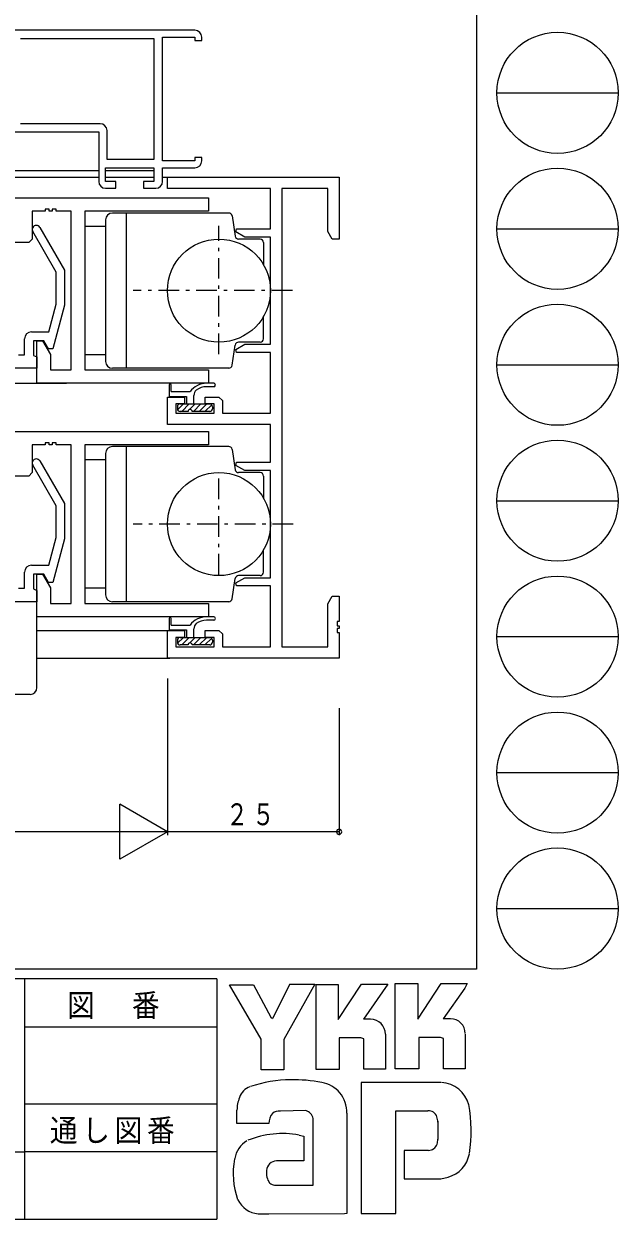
# Model space of a CAD drawing. Units: millimetres on the paper. Extents: x -397 to 397, y -282 to 282.
# Drawn here: x 310.2 to 396.7, y -282.1 to -108.1 of the extents above; entities that cross this region are included whole.
import ezdxf

# ---------------------------------------------------------------- set-up
doc = ezdxf.new("R2010")
doc.units = ezdxf.units.MM
doc.linetypes.add('USER3', pattern=[5.5, 3, -1, 0.5, -1])
for name, color, linetype, lineweight in [('0-1_YKK_ZWAK', 7, 'Continuous', 18), ('0-3_YKK_11', 7, 'Continuous', 18), ('0-4_YKK_12', 2, 'Continuous', 18), ('0-6_YKK_13', 4, 'Continuous', 18), ('0-7_YKK_D', 6, 'Continuous', 18)]:
    doc.layers.add(name, color=color, linetype=linetype, lineweight=lineweight)
doc.styles.add('ＭＳ ゴシック', font='')
doc.styles.get('ＭＳ ゴシック').set_extended_font_data('MS Gothic')

msp = doc.modelspace()

# ---------------------------------------------------------------- linework, layer by layer
at = {"layer": '0-1_YKK_ZWAK'}
for p, q in [((376.092, 279.3), (376.092, -245.7)), ((379.068, -118.104), (396.708, -118.104)), ((379.068, -137.9), (396.708, -137.9)), ((379.068, -157.696), (396.708, -157.696)), ((379.068, -177.492), (396.708, -177.492)), ((379.068, -197.288), (396.708, -197.288)), ((379.068, -217.084), (396.708, -217.084)), ((379.068, -236.88), (396.708, -236.88)), ((376.092, -245.7), (-393.908, -245.7)), ((338.292, -247.1), (-393.908, -247.1)), ((310.291, -247.1), (310.291, -282.1)), ((338.292, -247.1), (338.292, -282.1)), ((340.129, -248.006), (343.642, -248.006)), ((344.724, -255.899), (340.129, -248.006)), ((348.928, -247.898), (346.372, -252.871)), ((352.751, -260.331), (352.751, -247.925)), ((364.266, -247.817), (367.537, -247.817)), ((364.266, -260.223), (364.266, -247.817)), ((370.969, -247.817), (374.753, -247.817)), ((374.375, -248.465), (371.253, -252.925)), ((374.753, -247.817), (374.375, -248.465)), ((360.671, -253.006), (359.632, -253.006)), ((372.292, -252.925), (371.253, -252.925)), ((310.291, -254.1), (338.292, -254.1)), ((359.266, -255.682), (356.076, -255.682)), ((362.833, -255.169), (362.833, -260.25)), ((367.672, -255.655), (367.672, -260.223)), ((370.861, -255.655), (367.672, -255.655)), ((371.294, -255.817), (370.861, -255.655)), ((371.294, -260.196), (371.294, -255.817)), ((374.456, -255.169), (374.456, -260.196)), ((367.672, -260.223), (364.266, -260.223)), ((371.294, -260.146), (371.344, -260.196)), ((374.456, -260.196), (371.294, -260.196)), ((370.915, -262.196), (359.32, -262.196)), ((359.32, -262.196), (359.32, -281.306)), ((310.291, -265.299), (338.292, -265.299)), ((341.21, -268.17), (341.21, -266.241)), ((351.238, -266.305), (347.54, -266.375)), ((352.319, -277.171), (352.319, -267.44)), ((357.211, -266.683), (357.211, -281.279)), ((364.347, -266.359), (368.996, -266.359)), ((364.347, -281.306), (364.347, -266.359)), ((370.465, -267.856), (370.483, -270.491)), ((345.859, -268.17), (341.21, -268.17)), ((209.492, -272.3), (310.291, -272.3)), ((338.292, -272.299), (310.291, -272.299)), ((365.563, -272.089), (365.563, -276.225)), ((369.104, -272.089), (365.563, -272.089)), ((350.967, -273.63), (346.973, -273.635)), ((365.563, -276.225), (370.888, -276.225)), ((370.888, -276.225), (371.969, -275.982)), ((346.697, -277.171), (352.319, -277.171)), ((351.886, -277.171), (352.238, -277.171)), ((352.319, -277.17), (352.32, -277.171)), ((345.859, -281.36), (344.372, -281.36)), ((356.887, -281.333), (345.859, -281.36)), ((357.211, -281.279), (356.887, -281.333)), ((-393.908, -282.1), (338.292, -282.1))]:
    msp.add_line(p, q, dxfattribs=at)
for points in [[(343.642, -248.006), (346.156, -252.709), (346.372, -252.871)], [(348.928, -247.898), (352.554, -247.898), (348.021, -255.926)], [(352.751, -247.925), (355.968, -247.925), (355.968, -253.023), (359.347, -247.871)], [(359.347, -247.871), (363.172, -247.871), (359.632, -253.006)], [(367.537, -247.817), (367.537, -253.008), (370.969, -247.817)], [(356.076, -255.682), (356.076, -260.331), (352.751, -260.331)], [(362.833, -260.25), (359.698, -260.25), (359.698, -255.845), (359.266, -255.682)], [(348.021, -255.926), (348.021, -260.358), (344.724, -260.358), (344.724, -255.899)], [(350.265, -269.873), (350.967, -270.035), (350.967, -273.63)], [(359.32, -281.306), (363.563, -281.306), (364.347, -281.306)]]:
    msp.add_lwpolyline(points, dxfattribs=at)
for centre in [(387.888, -118.104), (387.888, -137.9), (387.888, -157.696), (387.888, -177.492), (387.888, -197.288), (387.888, -217.084), (387.888, -236.88)]:
    msp.add_circle(centre, 8.82, dxfattribs=at)
for centre, radius, start, end in [((360.671, -255.169), 2.163, 0.00166, 89.99604), ((372.292, -255.088), 2.163, 0.00166, 89.99604), ((349.014, -279.501), 17.68, 89.89165, 109.30848), ((349.533, -282.563), 20.748, 78.7801, 91.46938), ((352.822, -266.596), 4.449, 40.66422, 80.31694), ((370.764, -266.54), 4.341, 14.44572, 87.08746), ((346.251, -266.266), 5.037, 158.41083, 179.71775), ((343.898, -265.155), 2.444, 109.02127, 161.51264), ((352.601, -266.585), 4.612, 358.78059, 38.76563), ((354.458, -269.287), 20.86, 350.99027, 10.67625), ((347.967, -268.107), 2.109, 138.46382, 181.71359), ((347.407, -268.071), 1.701, 85.50551, 126.78038), ((350.748, -267.854), 1.625, 14.7552, 72.44995), ((369.157, -267.579), 1.229, 16.43123, 96.91661), ((366.823, -268.308), 3.673, 4.93423, 17.03552), ((347.812, -282.954), 13.309, 79.38098, 112.05825), ((344.719, -274.027), 3.908, 121.82711, 169.08475), ((369.105, -270.784), 1.306, 269.95468, 342.90145), ((366.802, -270.141), 3.697, 343.6902, 354.75362), ((370.827, -271.845), 4.291, 285.44291, 349.90448), ((351.741, -275.495), 11.082, 168.76372, 199.80079), ((346.982, -275.079), 1.445, 90.33953, 178.03639), ((347.874, -275.428), 2.369, 171.08203, 216.71923), ((346.942, -275.665), 1.526, 230.9728, 260.75491), ((344.732, -277.543), 3.823, 207.31435, 263.59464)]:
    msp.add_arc(centre, radius, start, end, dxfattribs=at)
at = {"layer": '0-3_YKK_11'}
for p, q in [((335.092, -109), (308.092, -109)), ((309.692, -110.2), (329.092, -110.2)), ((329.092, -110.2), (329.092, -127.8)), ((330.392, -110), (335.092, -110)), ((330.392, -128), (330.392, -110)), ((335.092, -110), (335.092, -110.5)), ((335.092, -110.5), (336.092, -110.5)), ((336.092, -110.5), (336.092, -110)), ((321.292, -122.6), (309.692, -122.6)), ((302.092, -123.8), (321.092, -123.8)), ((321.092, -123.8), (321.092, -131)), ((322.292, -127.8), (322.292, -123.6)), ((329.092, -127.8), (322.292, -127.8)), ((335.092, -128), (330.392, -128)), ((335.092, -127.5), (335.092, -128)), ((336.092, -127.5), (335.092, -127.5)), ((336.092, -128), (336.092, -127.5)), ((322.092, -129), (329.092, -129)), ((322.092, -131), (322.092, -129)), ((329.092, -129), (329.092, -131)), ((330.392, -129), (335.092, -129)), ((330.392, -131), (330.392, -129)), ((331.092, -130.4), (356.092, -130.4)), ((331.092, -132.05), (331.092, -130.4)), ((356.092, -130.4), (356.092, -139.4)), ((323.592, -131), (322.092, -131)), ((322.092, -132), (323.592, -132)), ((323.592, -132), (323.592, -131)), ((327.592, -131), (327.592, -132)), ((329.092, -131), (327.592, -131)), ((327.592, -132), (329.392, -132)), ((346.092, -132.05), (331.092, -132.05)), ((346.092, -137.9), (346.092, -132.05)), ((347.742, -132.05), (347.742, -198.75)), ((354.442, -132.05), (347.742, -132.05)), ((354.442, -138.274), (354.442, -132.05)), ((301.092, -133.4), (337.092, -133.4)), ((337.092, -133.4), (337.092, -135.35)), ((311.392, -135.35), (311.392, -139.4)), ((313.292, -135.35), (311.392, -135.35)), ((313.292, -135.05), (313.292, -135.35)), ((313.892, -135.05), (313.292, -135.05)), ((313.892, -135.35), (313.892, -135.05)), ((314.292, -135.35), (313.892, -135.35)), ((314.292, -135.05), (314.292, -135.35)), ((314.892, -135.05), (314.292, -135.05)), ((314.892, -135.35), (314.892, -135.05)), ((317.092, -135.35), (314.892, -135.35)), ((317.092, -158.45), (317.092, -135.35)), ((319.042, -135.35), (319.042, -158.45)), ((337.092, -135.35), (319.042, -135.35)), ((314.892, -144.223), (311.472, -138.3)), ((312.511, -137.7), (316.092, -143.901)), ((322.092, -137.55), (319.042, -137.55)), ((341.042, -138.345), (341.162, -137.9)), ((342.351, -139.1), (341.042, -138.345)), ((341.162, -137.9), (346.092, -137.9)), ((346.092, -139.1), (342.351, -139.1)), ((346.092, -154.7), (346.092, -139.1)), ((355.092, -139.4), (354.442, -138.274)), ((310.892, -139.9), (308.092, -139.9)), ((311.392, -139.4), (310.892, -139.9)), ((356.092, -139.4), (355.092, -139.4)), ((314.892, -148.871), (314.892, -144.223)), ((316.092, -143.901), (316.092, -149.029)), ((313.812, -152.9), (314.892, -148.871)), ((316.092, -149.029), (314.385, -155.4)), ((311.292, -152.9), (313.812, -152.9)), ((310.292, -156.25), (310.292, -153.9)), ((311.592, -154.2), (311.592, -156.326)), ((313.092, -154.2), (311.592, -154.2)), ((312.092, -154.2), (312.892, -154.2)), ((312.092, -160.4), (312.092, -154.2)), ((312.892, -154.2), (314.042, -156.192)), ((313.785, -155.4), (313.092, -154.2)), ((341.042, -155.455), (342.351, -154.7)), ((342.351, -154.7), (346.092, -154.7)), ((309.392, -156.25), (310.292, -156.25)), ((311.592, -156.326), (312.092, -156.55)), ((312.092, -156.55), (312.092, -158.2)), ((314.385, -155.4), (313.785, -155.4)), ((314.042, -156.192), (314.042, -158.45)), ((322.092, -156.25), (319.042, -156.25)), ((341.162, -155.9), (341.042, -155.455)), ((346.092, -155.9), (341.162, -155.9)), ((346.092, -164.75), (346.092, -155.9)), ((312.092, -158.2), (301.092, -158.2)), ((314.042, -158.45), (317.092, -158.45)), ((319.042, -158.45), (337.092, -158.45)), ((337.092, -158.45), (337.092, -160.4)), ((337.092, -160.4), (312.092, -160.4)), ((331.092, -162.4), (333.592, -162.4)), ((331.092, -166.4), (331.092, -162.4)), ((332.292, -163.4), (332.292, -164.75)), ((333.592, -163.4), (332.292, -163.4)), ((333.592, -162.4), (333.592, -163.4)), ((336.592, -162.4), (338.592, -162.4)), ((336.592, -163.4), (336.592, -162.4)), ((337.892, -163.4), (336.592, -163.4)), ((337.892, -164.75), (337.892, -163.4)), ((338.592, -162.4), (339.092, -162.9)), ((339.092, -162.9), (339.092, -164.75)), ((332.292, -164.75), (337.892, -164.75)), ((339.092, -164.75), (346.092, -164.75)), ((346.092, -166.4), (331.092, -166.4)), ((346.092, -171.9), (346.092, -166.4)), ((301.092, -167.4), (337.092, -167.4)), ((337.092, -167.4), (337.092, -169.35)), ((311.392, -169.35), (311.392, -173.4)), ((313.292, -169.35), (311.392, -169.35)), ((313.292, -169.05), (313.292, -169.35)), ((313.892, -169.05), (313.292, -169.05)), ((313.892, -169.35), (313.892, -169.05)), ((314.292, -169.35), (313.892, -169.35)), ((314.292, -169.05), (314.292, -169.35)), ((314.892, -169.05), (314.292, -169.05)), ((314.892, -169.35), (314.892, -169.05)), ((317.092, -169.35), (314.892, -169.35)), ((317.092, -192.45), (317.092, -169.35)), ((319.042, -169.35), (319.042, -192.45)), ((337.092, -169.35), (319.042, -169.35)), ((312.511, -171.7), (316.092, -177.901)), ((322.092, -171.55), (319.042, -171.55)), ((341.042, -172.345), (341.162, -171.9)), ((341.162, -171.9), (346.092, -171.9)), ((310.892, -173.9), (308.092, -173.9)), ((311.392, -173.4), (310.892, -173.9)), ((314.892, -178.223), (311.472, -172.3)), ((342.351, -173.1), (341.042, -172.345)), ((346.092, -173.1), (342.351, -173.1)), ((346.092, -188.7), (346.092, -173.1)), ((314.892, -182.871), (314.892, -178.223)), ((316.092, -177.901), (316.092, -183.029)), ((313.812, -186.9), (314.892, -182.871)), ((316.092, -183.029), (314.385, -189.4)), ((310.292, -190.25), (310.292, -187.9)), ((311.292, -186.9), (313.812, -186.9)), ((311.592, -188.2), (311.592, -190.326)), ((313.092, -188.2), (311.592, -188.2)), ((312.092, -188.2), (312.892, -188.2)), ((312.092, -194.4), (312.092, -188.2)), ((312.892, -188.2), (314.042, -190.192)), ((313.785, -189.4), (313.092, -188.2)), ((314.385, -189.4), (313.785, -189.4)), ((341.042, -189.455), (342.351, -188.7)), ((341.162, -189.9), (341.042, -189.455)), ((342.351, -188.7), (346.092, -188.7)), ((309.392, -190.25), (310.292, -190.25)), ((311.592, -190.326), (312.092, -190.55)), ((312.092, -190.55), (312.092, -192.2)), ((314.042, -190.192), (314.042, -192.45)), ((322.092, -190.25), (319.042, -190.25)), ((346.092, -189.9), (341.162, -189.9)), ((346.092, -198.75), (346.092, -189.9)), ((354.442, -192.526), (355.092, -191.4)), ((355.092, -191.4), (356.092, -191.4)), ((356.092, -191.4), (356.092, -195.1)), ((312.092, -192.2), (301.092, -192.2)), ((314.042, -192.45), (317.092, -192.45)), ((319.042, -192.45), (337.092, -192.45)), ((337.092, -192.45), (337.092, -194.4)), ((354.442, -198.75), (354.442, -192.526)), ((337.092, -194.4), (312.092, -194.4)), ((331.092, -196.4), (333.592, -196.4)), ((331.092, -200.4), (331.092, -196.4)), ((333.592, -196.4), (333.592, -197.4)), ((336.592, -196.4), (338.592, -196.4)), ((336.592, -197.4), (336.592, -196.4)), ((338.592, -196.4), (339.092, -196.9)), ((355.792, -195.1), (355.792, -195.7)), ((356.092, -195.1), (355.792, -195.1)), ((355.792, -195.7), (356.092, -195.7)), ((355.792, -196.1), (355.792, -196.7)), ((356.092, -196.1), (355.792, -196.1)), ((356.092, -195.7), (356.092, -196.1)), ((332.292, -197.4), (332.292, -198.75)), ((333.592, -197.4), (332.292, -197.4)), ((337.892, -197.4), (336.592, -197.4)), ((337.892, -198.75), (337.892, -197.4)), ((339.092, -196.9), (339.092, -198.75)), ((355.792, -196.7), (356.092, -196.7)), ((356.092, -196.7), (356.092, -200.4)), ((332.292, -198.75), (337.892, -198.75)), ((339.092, -198.75), (346.092, -198.75)), ((347.742, -198.75), (354.442, -198.75)), ((356.092, -200.4), (331.092, -200.4))]:
    msp.add_line(p, q, dxfattribs=at)
for centre, radius, start, end in [((335.092, -110), 1, 0, 90), ((321.292, -123.6), 1, 0, 90), ((335.092, -128), 1, 270, 0), ((322.092, -131), 1, 180, 270), ((329.392, -131), 1, 270, 0), ((311.992, -138), 0.6, 30, 210), ((311.292, -153.9), 1, 90, 180), ((311.992, -172), 0.6, 30, 210), ((311.292, -187.9), 1, 90, 180)]:
    msp.add_arc(centre, radius, start, end, dxfattribs=at)
at = {"layer": '0-4_YKK_12'}
for p, q in [((283.092, -129.4), (321.092, -129.4)), ((283.092, -130.4), (321.092, -130.4)), ((322.092, -129.4), (329.092, -129.4)), ((322.092, -130.4), (329.092, -130.4)), ((330.392, -130.4), (331.392, -130.4)), ((163.092, -160.4), (316.392, -160.4)), ((312.092, -204.7), (312.092, -194.1)), ((312.092, -196.4), (333.292, -196.4)), ((312.092, -200.4), (331.426, -200.4)), ((311.092, -205.7), (163.092, -205.7))]:
    msp.add_line(p, q, dxfattribs=at)
msp.add_arc((311.092, -204.7), 1, 270, 0, dxfattribs=at)
at = {"layer": '0-6_YKK_13'}
for p, q in [((340.008, -135.6), (323.092, -135.6)), ((325.092, -135.6), (325.092, -158.2)), ((322.092, -136.6), (322.092, -157.2)), ((340.502, -136.023), (340.963, -138.977)), ((344.592, -139.4), (341.457, -139.4)), ((345.092, -139.9), (345.092, -143.158)), ((345.092, -153.9), (345.092, -150.642)), ((340.502, -157.777), (340.963, -154.823)), ((344.592, -154.4), (341.457, -154.4)), ((340.008, -158.2), (323.092, -158.2)), ((331.342, -160.65), (331.342, -162.3)), ((331.642, -161.6), (331.642, -160.65)), ((331.642, -161.6), (334.388, -161.6)), ((337.828, -160.4), (336.788, -160.4)), ((337.828, -160.9), (336.788, -160.9)), ((331.342, -162.3), (333.842, -162.3)), ((333.416, -163.4), (332.57, -164.247)), ((332.942, -163.4), (333.842, -163.4)), ((334.265, -163.4), (333.165, -164.5)), ((333.842, -162.3), (333.842, -163.4)), ((333.842, -163.4), (337.242, -163.4)), ((335.113, -163.4), (334.298, -164.215)), ((335.962, -163.4), (334.862, -164.5)), ((334.942, -163.4), (334.942, -162.158)), ((336.81, -163.4), (335.71, -164.5)), ((337.533, -163.526), (336.559, -164.5)), ((332.542, -163.8), (332.542, -164.1)), ((334.092, -164.5), (332.942, -164.5)), ((334.107, -164.407), (334.013, -164.5)), ((337.242, -164.5), (334.692, -164.5)), ((337.642, -163.8), (337.642, -164.1)), ((340.008, -169.6), (323.092, -169.6)), ((325.092, -169.6), (325.092, -192.2)), ((340.502, -170.023), (340.963, -172.977)), ((322.092, -170.6), (322.092, -191.2)), ((344.592, -173.4), (341.457, -173.4)), ((345.092, -173.9), (345.092, -177.158)), ((345.092, -187.9), (345.092, -184.642)), ((340.502, -191.777), (340.963, -188.823)), ((344.592, -188.4), (341.457, -188.4)), ((340.008, -192.2), (323.092, -192.2)), ((331.342, -194.65), (331.342, -196.3)), ((331.642, -195.6), (331.642, -194.65)), ((337.828, -194.4), (336.788, -194.4)), ((337.828, -194.9), (336.788, -194.9)), ((331.342, -196.3), (333.842, -196.3)), ((331.642, -195.6), (334.388, -195.6)), ((333.842, -196.3), (333.842, -197.4)), ((334.942, -197.4), (334.942, -196.158)), ((332.542, -197.8), (332.542, -198.1)), ((333.416, -197.4), (332.57, -198.247)), ((332.942, -197.4), (333.842, -197.4)), ((334.265, -197.4), (333.165, -198.5)), ((333.842, -197.4), (337.242, -197.4)), ((335.113, -197.4), (334.298, -198.215)), ((335.962, -197.4), (334.862, -198.5)), ((336.81, -197.4), (335.71, -198.5)), ((337.533, -197.526), (336.559, -198.5)), ((337.642, -197.8), (337.642, -198.1)), ((334.092, -198.5), (332.942, -198.5)), ((334.107, -198.407), (334.013, -198.5)), ((337.242, -198.5), (334.692, -198.5))]:
    msp.add_line(p, q, dxfattribs=at)
at = {"layer": '0-6_YKK_13', "linetype": 'USER3'}
for p, q in [((338.592, -156.157), (338.592, -137.464)), ((349.286, -146.9), (326.092, -146.9)), ((338.592, -188.25), (338.592, -173.55)), ((349.401, -180.9), (326.092, -180.9))]:
    msp.add_line(p, q, dxfattribs=at)
at = {"layer": '0-6_YKK_13'}
for centre in [(338.592, -146.9), (338.592, -180.9)]:
    msp.add_circle(centre, 7.5, dxfattribs=at)
for centre, radius, start, end in [((323.092, -136.6), 1, 90, 180), ((340.008, -136.1), 0.5, 8.88066, 90), ((341.457, -138.9), 0.5, 188.88066, 270), ((344.592, -139.9), 0.5, 0, 90), ((341.457, -154.9), 0.5, 90, 171.11934), ((344.592, -153.9), 0.5, 270, 0), ((323.092, -157.2), 1, 180, 270), ((340.008, -157.7), 0.5, 270, 351.11934), ((331.492, -160.65), 0.15, 0, 180), ((336.788, -163.4), 3, 90, 143.1301), ((335.942, -162.158), 1, 130.18666, 180), ((336.788, -163.4), 2.5, 90, 126.63334), ((337.828, -160.65), 0.25, 270, 90), ((332.942, -163.8), 0.4, 90, 180), ((337.242, -163.8), 0.4, 0, 90), ((332.942, -164.1), 0.4, 180, 270), ((334.392, -164.5), 0.3, 0, 180), ((337.242, -164.1), 0.4, 270, 0), ((323.092, -170.6), 1, 90, 180), ((340.008, -170.1), 0.5, 8.88066, 90), ((341.457, -172.9), 0.5, 188.88066, 270), ((344.592, -173.9), 0.5, 0, 90), ((344.592, -187.9), 0.5, 270, 0), ((341.457, -188.9), 0.5, 90, 171.11934), ((323.092, -191.2), 1, 180, 270), ((340.008, -191.7), 0.5, 270, 351.11934), ((331.492, -194.65), 0.15, 0, 180), ((336.788, -197.4), 3, 90, 143.1301), ((336.788, -197.4), 2.5, 90, 126.63334), ((337.828, -194.65), 0.25, 270, 90), ((335.942, -196.158), 1, 130.18666, 180), ((332.942, -197.8), 0.4, 90, 180), ((332.942, -198.1), 0.4, 180, 270), ((334.392, -198.5), 0.3, 0, 180), ((337.242, -197.8), 0.4, 0, 90), ((337.242, -198.1), 0.4, 270, 0)]:
    msp.add_arc(centre, radius, start, end, dxfattribs=at)
at = {"layer": '0-7_YKK_D'}
for p, q in [((331.092, -203.4), (331.092, -226.2)), ((331.092, -207.7), (331.092, -226.2)), ((356.092, -207.7), (356.092, -226.2)), ((331.092, -225.7), (324.164, -221.7)), ((324.164, -229.7), (324.164, -221.7)), ((331.092, -225.7), (-7.908, -225.7)), ((331.092, -225.7), (324.164, -229.7)), ((356.092, -225.7), (331.092, -225.7))]:
    msp.add_line(p, q, dxfattribs=at)
for start, end in [(0, 180), (180, 0)]:
    msp.add_arc((356.092, -225.7), 0.375, start, end, dxfattribs=at)

# ---------------------------------------------------------------- texts
at = {"layer": '0-1_YKK_ZWAK', "char_height": 3.284, "attachment_point": 7, "style": 'ＭＳ ゴシック'}
for s, insert in [('\\T1.17;\\W0.9;図\u3000番', (316.489, -252.962)), ('\\T1.17;\\W0.9;通し図番', (313.971, -271.185))]:
    msp.add_mtext(s, dxfattribs=dict(at, insert=insert))
at = {"layer": '0-7_YKK_D', "color": 7, "insert": (339.61, -224.8), "char_height": 3.189, "attachment_point": 7, "style": 'ＭＳ ゴシック'}
msp.add_mtext('\\T1.17;\\W0.75;２５', dxfattribs=at)

doc.saveas('drawing.dxf')
